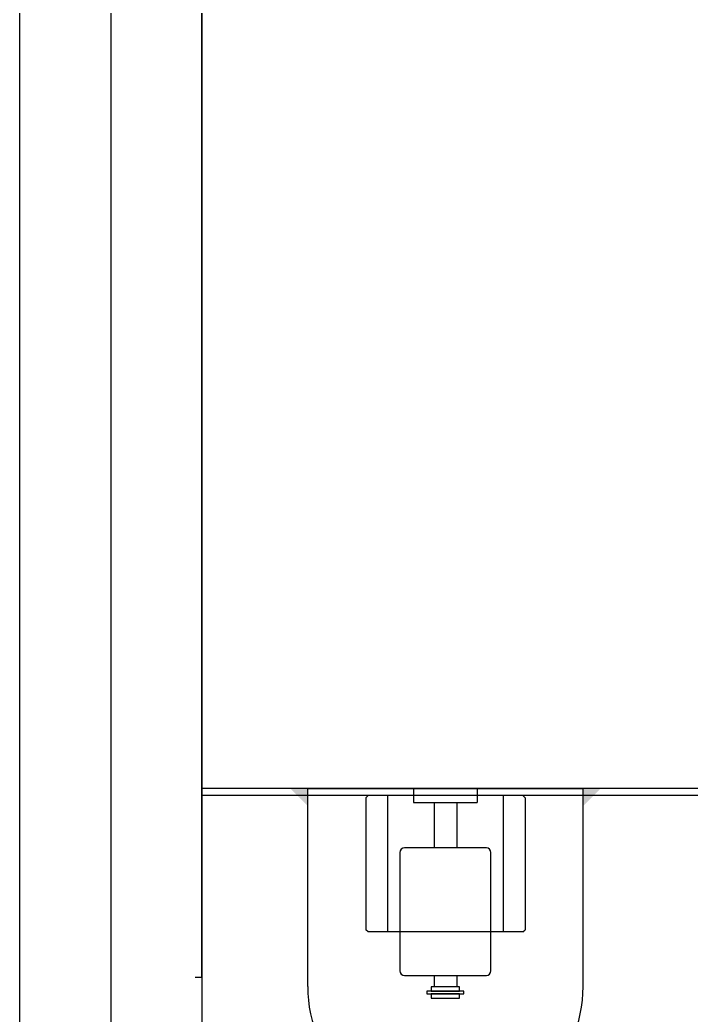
# Model space of a CAD drawing. Extents: x -3080 to 28500, y -1326 to 31609.
# Drawn here: x 2410.76 to 2425.51, y 26349.46 to 26371.32 of the extents above; entities that cross this region are included whole.
import ezdxf

# ---------------------------------------------------------------- set-up
doc = ezdxf.new("R2010")
doc.units = 0
doc.header["$LTSCALE"] = 100
for name, color, linetype in [('0-xref', 8, 'Continuous'), ('188K-SM-07-F10-MECH-CR PIPE-Y2257103$0$AP6B-SM-08-FNN-340-A(13)_Ver1$0$18P2-SM-08-FNN-320-A(5)-20190426-JEN$0$18P2-SM-08-FNN-320-A(5)-20190318-JEN$0$SM-08-FNN-300-A(5)-JEN$0$15P6-SM-08-FNN-320-A(10)-UIS-TCM$0$15P6-SM-08-FNN-00-(@10)170308-MIC$0$0-CDS', 140, 'Continuous'), ('188K-SM-07-F10-MECH-CR PIPE-Y2257103$0$AP7P1-SM-08-FNN-120-A(4)-SMP$0$15P6-SM-08-FNN-320-A(10)-UIS-TCM$0$15P6-SM-08-FNN-00-(@10)170308-MIC$0$0-CDS', 140, 'Continuous')]:
    doc.layers.add(name, color=color, linetype=linetype)

# ---------------------------------------------------------------- blocks, each defined once
blk = doc.blocks.new('188K-SM-07-F10-MECH-CR PIPE-Y2257103$0$CDS-WET')
at = {"layer": '188K-SM-07-F10-MECH-CR PIPE-Y2257103$0$AP6B-SM-08-FNN-340-A(13)_Ver1$0$18P2-SM-08-FNN-320-A(5)-20190426-JEN$0$18P2-SM-08-FNN-320-A(5)-20190318-JEN$0$SM-08-FNN-300-A(5)-JEN$0$15P6-SM-08-FNN-320-A(10)-UIS-TCM$0$15P6-SM-08-FNN-00-(@10)170308-MIC$0$0-CDS', "ltscale": 0.1}
blk.add_line((2412.76, -72855.477), (2412.76, -73013.977), dxfattribs=at)
blk.add_lwpolyline([(2414.76, -73013.977), (2410.76, -73013.977), (2410.76, -72855.477), (2414.76, -72855.477)], close=True, dxfattribs=at)
at = {"layer": '188K-SM-07-F10-MECH-CR PIPE-Y2257103$0$AP7P1-SM-08-FNN-120-A(4)-SMP$0$15P6-SM-08-FNN-320-A(10)-UIS-TCM$0$15P6-SM-08-FNN-00-(@10)170308-MIC$0$0-CDS', "ltscale": 0.1}
for p, q in [((2414.76, -72984.477), (2414.76, -72933.072)), ((2414.76, -72979.054), (2414.76, -72999.547)), ((2438.46, -72980.327), (2414.76, -72980.327)), ((2438.61, -72980.477), (2414.76, -72980.477)), ((2417.085, -72980.327), (2423.135, -72980.327)), ((2417.085, -72984.671), (2417.085, -72980.327)), ((2423.135, -72980.327), (2417.085, -72980.327)), ((2418.36, -72980.527), (2418.41, -72980.477)), ((2421.81, -72980.477), (2418.41, -72980.477)), ((2418.84, -72980.477), (2418.84, -72983.477)), ((2419.412, -72980.327), (2419.412, -72980.63)), ((2420.808, -72980.327), (2420.808, -72980.63)), ((2421.38, -72980.477), (2421.38, -72983.477)), ((2421.86, -72980.527), (2421.81, -72980.477)), ((2423.135, -72984.671), (2423.135, -72980.327)), ((2418.36, -72980.527), (2418.36, -72983.427)), ((2419.412, -72980.63), (2420.808, -72980.63)), ((2419.86, -72980.63), (2419.86, -72981.63)), ((2420.36, -72980.63), (2420.36, -72981.63)), ((2421.86, -72980.527), (2421.86, -72983.427)), ((2419.11, -72981.73), (2419.11, -72984.33)), ((2421.01, -72981.63), (2419.21, -72981.63)), ((2421.11, -72984.33), (2421.11, -72981.73)), ((2418.41, -72983.477), (2418.36, -72983.427)), ((2421.81, -72983.477), (2418.41, -72983.477)), ((2421.81, -72983.477), (2421.86, -72983.427)), ((2419.21, -72984.43), (2421.01, -72984.43)), ((2419.86, -72984.43), (2419.86, -72984.68)), ((2420.36, -72984.43), (2420.36, -72984.68)), ((2414.76, -72984.477), (2414.61, -72984.477)), ((2419.704, -72984.774), (2419.704, -72984.836)), ((2420.516, -72984.774), (2419.704, -72984.774)), ((2419.704, -72984.836), (2420.516, -72984.836)), ((2419.797, -72984.68), (2419.797, -72984.774)), ((2420.422, -72984.68), (2419.797, -72984.68)), ((2419.797, -72984.774), (2420.422, -72984.774)), ((2419.797, -72984.836), (2419.797, -72984.93)), ((2420.422, -72984.836), (2419.797, -72984.836)), ((2420.422, -72984.774), (2420.422, -72984.68)), ((2420.422, -72984.93), (2420.422, -72984.836)), ((2420.516, -72984.836), (2420.516, -72984.774)), ((2419.797, -72984.93), (2420.422, -72984.93))]:
    blk.add_line(p, q, dxfattribs=at)
for centre, radius, start, end in [((2419.21, -72981.73), 0.1, 90, 180), ((2421.01, -72981.73), 0.1, 0, 90), ((2419.21, -72984.33), 0.1, 180, 270), ((2421.01, -72984.33), 0.1, 270, 0), ((2420.085, -72984.671), 3, 180, 270), ((2420.135, -72984.671), 3, 270, 0)]:
    blk.add_arc(centre, radius, start, end, dxfattribs=at)
for points in [[(2416.704, -72980.327), (2417.085, -72980.327), (2417.085, -72980.708)], [(2423.516, -72980.327), (2423.135, -72980.327), (2423.135, -72980.708)]]:
    blk.add_solid(points, dxfattribs=at)
blk = doc.blocks.new('188K-SM-07-F10-MECH-CR PIPE-Y2257103')
blk.add_blockref('188K-SM-07-F10-MECH-CR PIPE-Y2257103$0$CDS-WET', (0, 99334.763))

msp = doc.modelspace()

# ---------------------------------------------------------------- block references
at = {"layer": '0-xref'}
msp.add_blockref('188K-SM-07-F10-MECH-CR PIPE-Y2257103', (0, 0), dxfattribs=at)

doc.saveas('drawing.dxf')
